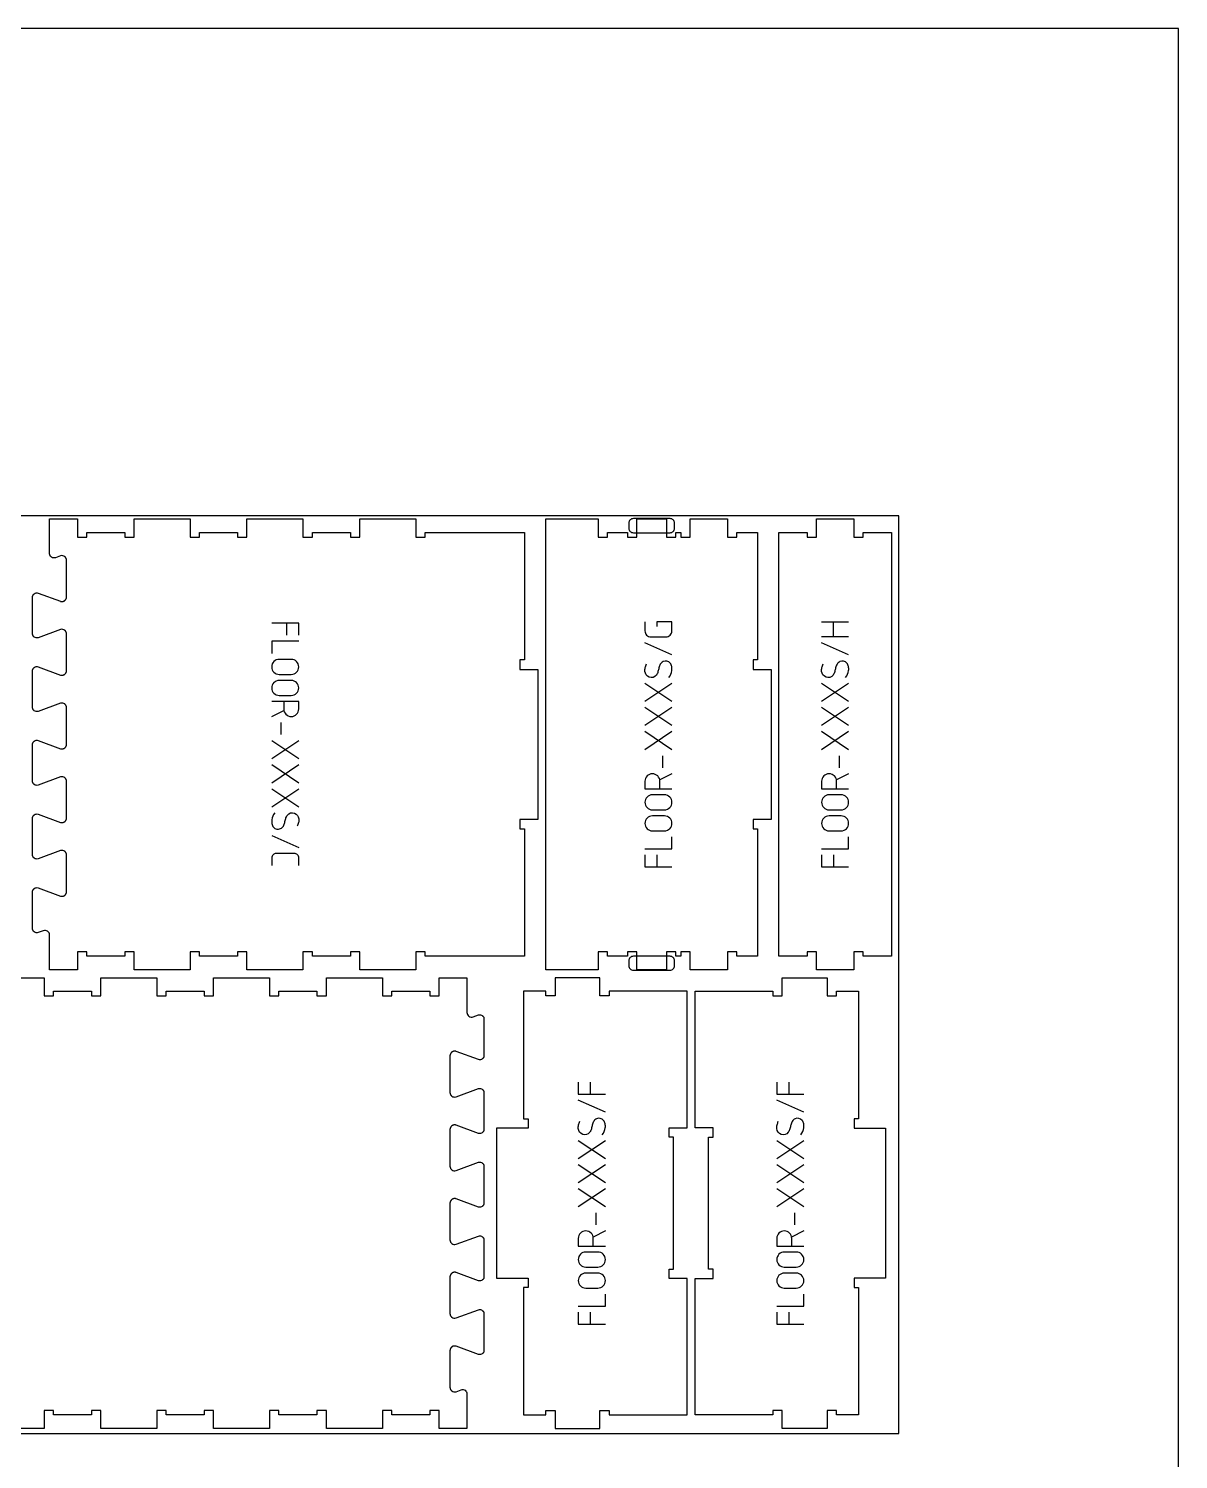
# Model space of a CAD drawing. Extents: x 0 to 12757, y 0 to 30003.
# Drawn here: x 1654 to 3183, y 11961 to 13864 of the extents above; entities that cross this region are included whole.
import ezdxf

# ---------------------------------------------------------------- set-up
doc = ezdxf.new("R2010")
doc.units = 0
for name, color, linetype in [('0_SHEET_SPRUCEPLY_2440X122', 1, 'CONTINUOUS'), ('1_ANYTOOL_1MMDEEP_LABELS_S', 2, 'CONTINUOUS'), ('4_ANYTOOL_CUTTHROUGH_OUTSI', 5, 'CONTINUOUS'), ('5_ANYTOOL_HALF_MILL_9MM_IN', 70, 'CONTINUOUS'), ('DONOTCUT', 7, 'CONTINUOUS')]:
    doc.layers.add(name, color=color, linetype=linetype)

msp = doc.modelspace()

# ---------------------------------------------------------------- linework, layer by layer
at = {"layer": '0_SHEET_SPRUCEPLY_2440X122'}
msp.add_lwpolyline([(371.7, 13215.6), (371.7, 11995.6), (2811.7, 11995.6), (2811.7, 13215.6)], close=True, dxfattribs=at)
at = {"layer": '1_ANYTOOL_1MMDEEP_LABELS_S', "color": 2}
for points in [[(2013.6, 13056.8), (2013.6, 13072.8), (1977.6, 13072.8)], [(1997.6, 13056.8), (1997.6, 13072.8)], [(2708.9, 13074.7), (2744.9, 13074.7)], [(2724.9, 13054.7), (2724.9, 13074.7)], [(2744.9, 13054.7), (2708.9, 13054.7)], [(2013.6, 13048.8), (1977.6, 13048.8), (1977.6, 13032.8)], [(2509.9, 13030.7), (2473.9, 13046.7)], [(2744.9, 13030.7), (2708.9, 13046.7)], [(2509.9, 12992.7), (2473.9, 12968.7)], [(2509.9, 12968.7), (2473.9, 12992.7)], [(2744.9, 12992.7), (2708.9, 12968.7)], [(2744.9, 12968.7), (2708.9, 12992.7)], [(1977.6, 12948.8), (1993.8, 12956.9)], [(2509.9, 12960.7), (2473.9, 12936.7)], [(2509.9, 12936.7), (2473.9, 12960.7)], [(2744.9, 12960.7), (2708.9, 12936.7)], [(2744.9, 12936.7), (2708.9, 12960.7)], [(1989.6, 12940.8), (1989.6, 12924.8)], [(2509.9, 12928.7), (2473.9, 12904.7)], [(2509.9, 12904.7), (2473.9, 12928.7)], [(2744.9, 12928.7), (2708.9, 12904.7)], [(2744.9, 12904.7), (2708.9, 12928.7)], [(1977.6, 12892.8), (2013.6, 12916.8)], [(1977.6, 12916.8), (2013.6, 12892.8)], [(1977.6, 12860.8), (2013.6, 12884.8)], [(1977.6, 12884.8), (2013.6, 12860.8)], [(2497.9, 12880.7), (2497.9, 12896.7)], [(2732.9, 12880.7), (2732.9, 12896.7)], [(2509.9, 12872.7), (2493.7, 12864.6)], [(2744.9, 12872.7), (2728.7, 12864.6)], [(1977.6, 12828.8), (2013.6, 12852.8)], [(1977.6, 12852.8), (2013.6, 12828.8)], [(1977.6, 12790.8), (2013.6, 12774.8)], [(2473.9, 12772.7), (2509.9, 12772.7), (2509.9, 12788.7)], [(2708.9, 12772.7), (2744.9, 12772.7), (2744.9, 12788.7)], [(2473.9, 12764.7), (2473.9, 12748.7), (2509.9, 12748.7)], [(2489.9, 12764.7), (2489.9, 12748.7)], [(2708.9, 12764.7), (2708.9, 12748.7), (2744.9, 12748.7)], [(2724.9, 12764.7), (2724.9, 12748.7)], [(2385.3, 12462.7), (2385.3, 12446.7), (2421.3, 12446.7)], [(2401.3, 12462.7), (2401.3, 12446.7)], [(2649.3, 12462.7), (2649.3, 12446.7), (2685.3, 12446.7)], [(2665.3, 12462.7), (2665.3, 12446.7)], [(2421.3, 12422.7), (2385.3, 12438.7)], [(2685.3, 12422.7), (2649.3, 12438.7)], [(2421.3, 12384.7), (2385.3, 12360.7)], [(2421.3, 12360.7), (2385.3, 12384.7)], [(2685.3, 12384.7), (2649.3, 12360.7)], [(2685.3, 12360.7), (2649.3, 12384.7)], [(2421.3, 12352.7), (2385.3, 12328.7)], [(2421.3, 12328.7), (2385.3, 12352.7)], [(2685.3, 12352.7), (2649.3, 12328.7)], [(2685.3, 12328.7), (2649.3, 12352.7)], [(2421.3, 12320.7), (2385.3, 12296.7)], [(2421.3, 12296.7), (2385.3, 12320.7)], [(2685.3, 12320.7), (2649.3, 12296.7)], [(2685.3, 12296.7), (2649.3, 12320.7)], [(2409.3, 12272.7), (2409.3, 12288.7)], [(2673.3, 12272.7), (2673.3, 12288.7)], [(2421.3, 12264.7), (2405.1, 12256.6)], [(2685.3, 12264.7), (2669.1, 12256.6)], [(2385.3, 12164.7), (2421.3, 12164.7), (2421.3, 12180.7)], [(2649.3, 12164.7), (2685.3, 12164.7), (2685.3, 12180.7)], [(2385.3, 12156.7), (2385.3, 12140.7), (2421.3, 12140.7)], [(2401.3, 12156.7), (2401.3, 12140.7)], [(2649.3, 12156.7), (2649.3, 12140.7), (2685.3, 12140.7)], [(2665.3, 12156.7), (2665.3, 12140.7)]]:
    msp.add_lwpolyline(points, dxfattribs=at)
for points in [[(2473.9, 13074.7), (2473.9, 13062.7, 0.414214), (2481.9, 13054.7), (2501.9, 13054.7, 0.414214), (2509.9, 13062.7), (2509.9, 13074.7), (2489.9, 13074.7), (2489.9, 13068.7)], [(2505.9, 13000.7, 0.136555), (2509.8, 13010, 0.071716), (2509.7, 13015.1, 0.133522), (2507.6, 13019.8, 0.344001), (2498.2, 13021.8, 0.153745), (2494.4, 13018.3, 0.071568), (2492.6, 13013.6, -0.00912), (2491.3, 13008.5, -0.090615), (2489.2, 13003.9, -0.340346), (2479.8, 13001.1, -0.284273), (2473.9, 13008.8, -0.092596), (2474.4, 13013.8, -0.017533), (2475.9, 13018.7)], [(2740.9, 13000.7, 0.136555), (2744.8, 13010, 0.071716), (2744.7, 13015.1, 0.133522), (2742.6, 13019.8, 0.344001), (2733.2, 13021.8, 0.153745), (2729.4, 13018.3, 0.071568), (2727.6, 13013.6, -0.00912), (2726.3, 13008.5, -0.090615), (2724.2, 13003.9, -0.340346), (2714.8, 13001.1, -0.284273), (2708.9, 13008.8, -0.092596), (2709.4, 13013.8, -0.017533), (2710.9, 13018.7)], [(1993.6, 12968.8), (1993.6, 12958.8, 1), (2013.6, 12958.8), (2013.6, 12968.8), (1977.6, 12968.8)], [(2493.9, 12852.7), (2493.9, 12862.7, 1), (2473.9, 12862.7), (2473.9, 12852.7), (2509.9, 12852.7)], [(2728.9, 12852.7), (2728.9, 12862.7, 1), (2708.9, 12862.7), (2708.9, 12852.7), (2744.9, 12852.7)], [(1981.6, 12820.8, 0.136555), (1977.7, 12811.5, 0.071716), (1977.8, 12806.4, 0.133522), (1979.9, 12801.7, 0.344001), (1989.3, 12799.7, 0.153745), (1993.1, 12803.2, 0.071568), (1994.9, 12807.9, -0.00912), (1996.2, 12813, -0.090615), (1998.4, 12817.6, -0.340346), (2007.7, 12820.4, -0.284273), (2013.6, 12812.7, -0.092596), (2013.2, 12807.7, -0.017533), (2011.6, 12802.8)], [(2013.6, 12750.8), (2013.6, 12760.8, 0.414214), (2007.6, 12766.8), (1983.6, 12766.8, 0.414214), (1977.6, 12760.8), (1977.6, 12750.8)], [(2417.3, 12392.7, 0.136555), (2421.2, 12402, 0.071716), (2421.1, 12407.1, 0.133522), (2419, 12411.8, 0.344001), (2409.6, 12413.8, 0.153745), (2405.8, 12410.3, 0.071568), (2404, 12405.6, -0.00912), (2402.7, 12400.5, -0.090615), (2400.5, 12395.9, -0.340346), (2391.2, 12393.1, -0.284273), (2385.3, 12400.8, -0.092596), (2385.8, 12405.8, -0.017533), (2387.3, 12410.7)], [(2681.3, 12392.7, 0.136555), (2685.2, 12402, 0.071716), (2685.1, 12407.1, 0.133522), (2683, 12411.8, 0.344001), (2673.6, 12413.8, 0.153745), (2669.8, 12410.3, 0.071568), (2668, 12405.6, -0.00912), (2666.7, 12400.5, -0.090615), (2664.5, 12395.9, -0.340346), (2655.2, 12393.1, -0.284273), (2649.3, 12400.8, -0.092596), (2649.8, 12405.8, -0.017533), (2651.3, 12410.7)], [(2405.3, 12244.7), (2405.3, 12254.7, 1), (2385.3, 12254.7), (2385.3, 12244.7), (2421.3, 12244.7)], [(2669.3, 12244.7), (2669.3, 12254.7, 1), (2649.3, 12254.7), (2649.3, 12244.7), (2685.3, 12244.7)]]:
    msp.add_lwpolyline(points, format="xyb", dxfattribs=at)
for points in [[(1987.6, 13024.8, 1), (1987.6, 13004.8), (2003.6, 13004.8, 1), (2003.6, 13024.8)], [(1987.6, 12996.8, 1), (1987.6, 12976.8), (2003.6, 12976.8, 1), (2003.6, 12996.8)], [(2499.9, 12824.7, 1), (2499.9, 12844.7), (2483.9, 12844.7, 1), (2483.9, 12824.7)], [(2734.9, 12824.7, 1), (2734.9, 12844.7), (2718.9, 12844.7, 1), (2718.9, 12824.7)], [(2499.9, 12796.7, 1), (2499.9, 12816.7), (2483.9, 12816.7, 1), (2483.9, 12796.7)], [(2734.9, 12796.7, 1), (2734.9, 12816.7), (2718.9, 12816.7, 1), (2718.9, 12796.7)], [(2411.3, 12216.7, 1), (2411.3, 12236.7), (2395.3, 12236.7, 1), (2395.3, 12216.7)], [(2675.3, 12216.7, 1), (2675.3, 12236.7), (2659.3, 12236.7, 1), (2659.3, 12216.7)], [(2411.3, 12188.7, 1), (2411.3, 12208.7), (2395.3, 12208.7, 1), (2395.3, 12188.7)], [(2675.3, 12188.7, 1), (2675.3, 12208.7), (2659.3, 12208.7, 1), (2659.3, 12188.7)]]:
    msp.add_lwpolyline(points, format="xyb", close=True, dxfattribs=at)
at = {"layer": '4_ANYTOOL_CUTTHROUGH_OUTSI', "color": 5}
msp.add_lwpolyline([(1682.2, 12658.1, 0.522088), (1673.8, 12664), (1667, 12661.5, -0.236725), (1661.9, 12662.4), (1661.8, 12662.5), (1661.6, 12662.6), (1661.5, 12662.7), (1661.4, 12662.8), (1661.3, 12662.9), (1661.1, 12663), (1661, 12663.1), (1660.9, 12663.3), (1660.8, 12663.4), (1660.7, 12663.5), (1660.6, 12663.7), (1660.5, 12663.8), (1660.4, 12664), (1660.3, 12664.1), (1660.3, 12664.2), (1660.2, 12664.4), (1660.1, 12664.6), (1660, 12664.7), (1660, 12664.9), (1659.9, 12665), (1659.9, 12665.2), (1659.8, 12665.3), (1659.8, 12665.5), (1659.7, 12665.7), (1659.7, 12665.8), (1659.6, 12666), (1659.6, 12666.2), (1659.6, 12666.3), (1659.6, 12666.5), (1659.6, 12666.7), (1659.6, 12666.8), (1659.6, 12667), (1659.6, 12715.5), (1659.6, 12715.6), (1659.6, 12715.8), (1659.6, 12716), (1659.6, 12716.1), (1659.6, 12716.3), (1659.6, 12716.5), (1659.7, 12716.6), (1659.7, 12716.8), (1659.8, 12717), (1659.8, 12717.1), (1659.9, 12717.3), (1659.9, 12717.4), (1660, 12717.6), (1660, 12717.8), (1660.1, 12717.9), (1660.2, 12718.1), (1660.3, 12718.2), (1660.3, 12718.4), (1660.4, 12718.5), (1660.5, 12718.7), (1660.6, 12718.8), (1660.7, 12718.9), (1660.8, 12719.1), (1660.9, 12719.2), (1661, 12719.3), (1661.1, 12719.4), (1661.3, 12719.6), (1661.4, 12719.7), (1661.5, 12719.8), (1661.6, 12719.9), (1661.8, 12720), (1661.9, 12720.1, -0.236725), (1667, 12721), (1696.7, 12710), (1696.7, 12710), (1696.7, 12710), (1696.9, 12709.9), (1697.1, 12709.9), (1697.3, 12709.9), (1697.4, 12709.8), (1697.6, 12709.8), (1697.8, 12709.8), (1698, 12709.8), (1698.2, 12709.7), (1698.3, 12709.7), (1698.5, 12709.7), (1698.7, 12709.7), (1698.9, 12709.7), (1699.1, 12709.8), (1699.3, 12709.8), (1699.4, 12709.8), (1699.6, 12709.8), (1699.8, 12709.9), (1700, 12709.9), (1700.2, 12709.9), (1700.3, 12710), (1700.5, 12710.1), (1700.7, 12710.1), (1700.9, 12710.2), (1701, 12710.2), (1701.2, 12710.3), (1701.4, 12710.4), (1701.5, 12710.5), (1701.7, 12710.6), (1701.8, 12710.7), (1702, 12710.8), (1702.1, 12710.9), (1702.3, 12711), (1702.4, 12711.1), (1702.5, 12711.2), (1702.7, 12711.3), (1702.8, 12711.4), (1702.9, 12711.5), (1703.1, 12711.7), (1703.2, 12711.8), (1703.3, 12711.9), (1703.4, 12712.1), (1703.5, 12712.2), (1703.6, 12712.4), (1703.8, 12712.5), (1703.9, 12712.7), (1703.9, 12712.8), (1704, 12713), (1704.1, 12713.2), (1704.2, 12713.3), (1704.3, 12713.5), (1704.3, 12713.7), (1704.4, 12713.9), (1704.5, 12714), (1704.5, 12714.2), (1704.6, 12714.4), (1704.6, 12714.6), (1704.7, 12714.7), (1704.7, 12714.9), (1704.7, 12715.1), (1704.7, 12715.3), (1704.8, 12715.4), (1704.8, 12715.6), (1704.8, 12715.8), (1704.8, 12716), (1704.8, 12764.5), (1704.8, 12764.7), (1704.8, 12764.8), (1704.8, 12765), (1704.7, 12765.2), (1704.7, 12765.4), (1704.7, 12765.6), (1704.7, 12765.7), (1704.6, 12765.9), (1704.6, 12766.1), (1704.5, 12766.3), (1704.5, 12766.4), (1704.4, 12766.6), (1704.3, 12766.8), (1704.3, 12767), (1704.2, 12767.1), (1704.1, 12767.3), (1704, 12767.5), (1703.9, 12767.6), (1703.9, 12767.8), (1703.8, 12767.9), (1703.6, 12768.1), (1703.5, 12768.2), (1703.4, 12768.4), (1703.3, 12768.5), (1703.2, 12768.7), (1703.1, 12768.8), (1702.9, 12768.9), (1702.8, 12769), (1702.7, 12769.2), (1702.5, 12769.3), (1702.4, 12769.4), (1702.3, 12769.5, 0.237079), (1696.7, 12770.5), (1696.7, 12770.5), (1667, 12759.5), (1667, 12759.5, -0.236725), (1661.9, 12760.4), (1661.8, 12760.5), (1661.6, 12760.6), (1661.5, 12760.7), (1661.4, 12760.8), (1661.3, 12760.9), (1661.1, 12761), (1661, 12761.1), (1660.9, 12761.3), (1660.8, 12761.4), (1660.7, 12761.5), (1660.6, 12761.7), (1660.5, 12761.8), (1660.4, 12762), (1660.3, 12762.1), (1660.3, 12762.2), (1660.2, 12762.4), (1660.1, 12762.6), (1660, 12762.7), (1660, 12762.9), (1659.9, 12763), (1659.9, 12763.2), (1659.8, 12763.3), (1659.8, 12763.5), (1659.7, 12763.7), (1659.7, 12763.8), (1659.6, 12764), (1659.6, 12764.2), (1659.6, 12764.3), (1659.6, 12764.5), (1659.6, 12764.7), (1659.6, 12764.8), (1659.6, 12765), (1659.6, 12813.5), (1659.6, 12813.6), (1659.6, 12813.8), (1659.6, 12814), (1659.6, 12814.1), (1659.6, 12814.3), (1659.6, 12814.5), (1659.7, 12814.6), (1659.7, 12814.8), (1659.8, 12815), (1659.8, 12815.1), (1659.9, 12815.3), (1659.9, 12815.4), (1660, 12815.6), (1660, 12815.8), (1660.1, 12815.9), (1660.2, 12816.1), (1660.3, 12816.2), (1660.3, 12816.4), (1660.4, 12816.5), (1660.5, 12816.7), (1660.6, 12816.8), (1660.7, 12816.9), (1660.8, 12817.1), (1660.9, 12817.2), (1661, 12817.3), (1661.1, 12817.4), (1661.3, 12817.6), (1661.4, 12817.7), (1661.5, 12817.8), (1661.6, 12817.9), (1661.8, 12818), (1661.9, 12818.1, -0.236725), (1667, 12819), (1696.7, 12808), (1696.7, 12808), (1696.7, 12808), (1696.9, 12807.9), (1697.1, 12807.9), (1697.3, 12807.9), (1697.4, 12807.8), (1697.6, 12807.8), (1697.8, 12807.8), (1698, 12807.8), (1698.2, 12807.7), (1698.3, 12807.7), (1698.5, 12807.7), (1698.7, 12807.7), (1698.9, 12807.7), (1699.1, 12807.8), (1699.3, 12807.8), (1699.4, 12807.8), (1699.6, 12807.8), (1699.8, 12807.9), (1700, 12807.9), (1700.2, 12807.9), (1700.3, 12808), (1700.5, 12808.1), (1700.7, 12808.1), (1700.9, 12808.2), (1701, 12808.2), (1701.2, 12808.3), (1701.4, 12808.4), (1701.5, 12808.5), (1701.7, 12808.6), (1701.8, 12808.7), (1702, 12808.8), (1702.1, 12808.9), (1702.3, 12809), (1702.4, 12809.1), (1702.5, 12809.2), (1702.7, 12809.3), (1702.8, 12809.4), (1702.9, 12809.5), (1703.1, 12809.7), (1703.2, 12809.8), (1703.3, 12809.9), (1703.4, 12810.1), (1703.5, 12810.2), (1703.6, 12810.4), (1703.8, 12810.5), (1703.9, 12810.7), (1703.9, 12810.8), (1704, 12811), (1704.1, 12811.2), (1704.2, 12811.3), (1704.3, 12811.5), (1704.3, 12811.7), (1704.4, 12811.9), (1704.5, 12812), (1704.5, 12812.2), (1704.6, 12812.4), (1704.6, 12812.6), (1704.7, 12812.7), (1704.7, 12812.9), (1704.7, 12813.1), (1704.7, 12813.3), (1704.8, 12813.4), (1704.8, 12813.6), (1704.8, 12813.8), (1704.8, 12814), (1704.8, 12862.5), (1704.8, 12862.7), (1704.8, 12862.8), (1704.8, 12863), (1704.7, 12863.2), (1704.7, 12863.4), (1704.7, 12863.6), (1704.7, 12863.7), (1704.6, 12863.9), (1704.6, 12864.1), (1704.5, 12864.3), (1704.5, 12864.4), (1704.4, 12864.6), (1704.3, 12864.8), (1704.3, 12865), (1704.2, 12865.1), (1704.1, 12865.3), (1704, 12865.5), (1703.9, 12865.6), (1703.9, 12865.8), (1703.8, 12865.9), (1703.6, 12866.1), (1703.5, 12866.2), (1703.4, 12866.4), (1703.3, 12866.5), (1703.2, 12866.7), (1703.1, 12866.8), (1702.9, 12866.9), (1702.8, 12867), (1702.7, 12867.2), (1702.5, 12867.3), (1702.4, 12867.4), (1702.3, 12867.5, 0.237079), (1696.7, 12868.5), (1696.7, 12868.5), (1667, 12857.5), (1667, 12857.5, -0.236725), (1661.9, 12858.4), (1661.8, 12858.5), (1661.6, 12858.6), (1661.5, 12858.7), (1661.4, 12858.8), (1661.3, 12858.9), (1661.1, 12859), (1661, 12859.1), (1660.9, 12859.3), (1660.8, 12859.4), (1660.7, 12859.5), (1660.6, 12859.7), (1660.5, 12859.8), (1660.4, 12860), (1660.3, 12860.1), (1660.3, 12860.2), (1660.2, 12860.4), (1660.1, 12860.6), (1660, 12860.7), (1660, 12860.9), (1659.9, 12861), (1659.9, 12861.2), (1659.8, 12861.3), (1659.8, 12861.5), (1659.7, 12861.7), (1659.7, 12861.8), (1659.6, 12862), (1659.6, 12862.2), (1659.6, 12862.3), (1659.6, 12862.5), (1659.6, 12862.7), (1659.6, 12862.8), (1659.6, 12863), (1659.6, 12911.5), (1659.6, 12911.6), (1659.6, 12911.8), (1659.6, 12912), (1659.6, 12912.1), (1659.6, 12912.3), (1659.6, 12912.5), (1659.7, 12912.6), (1659.7, 12912.8), (1659.8, 12913), (1659.8, 12913.1), (1659.9, 12913.3), (1659.9, 12913.4), (1660, 12913.6), (1660, 12913.8), (1660.1, 12913.9), (1660.2, 12914.1), (1660.3, 12914.2), (1660.3, 12914.4), (1660.4, 12914.5), (1660.5, 12914.7), (1660.6, 12914.8), (1660.7, 12914.9), (1660.8, 12915.1), (1660.9, 12915.2), (1661, 12915.3), (1661.1, 12915.4), (1661.3, 12915.6), (1661.4, 12915.7), (1661.5, 12915.8), (1661.6, 12915.9), (1661.8, 12916), (1661.9, 12916.1, -0.236725), (1667, 12917), (1696.7, 12906), (1696.7, 12906), (1696.7, 12906), (1696.9, 12905.9), (1697.1, 12905.9), (1697.3, 12905.9), (1697.4, 12905.8), (1697.6, 12905.8), (1697.8, 12905.8), (1698, 12905.8), (1698.2, 12905.7), (1698.3, 12905.7), (1698.5, 12905.7), (1698.7, 12905.7), (1698.9, 12905.7), (1699.1, 12905.8), (1699.3, 12905.8), (1699.4, 12905.8), (1699.6, 12905.8), (1699.8, 12905.9), (1700, 12905.9), (1700.2, 12905.9), (1700.3, 12906), (1700.5, 12906.1), (1700.7, 12906.1), (1700.9, 12906.2), (1701, 12906.2), (1701.2, 12906.3), (1701.4, 12906.4), (1701.5, 12906.5), (1701.7, 12906.6), (1701.8, 12906.7), (1702, 12906.8), (1702.1, 12906.9), (1702.3, 12907), (1702.4, 12907.1), (1702.5, 12907.2), (1702.7, 12907.3), (1702.8, 12907.4), (1702.9, 12907.5), (1703.1, 12907.7), (1703.2, 12907.8), (1703.3, 12907.9), (1703.4, 12908.1), (1703.5, 12908.2), (1703.6, 12908.4), (1703.8, 12908.5), (1703.9, 12908.7), (1703.9, 12908.8), (1704, 12909), (1704.1, 12909.2), (1704.2, 12909.3), (1704.3, 12909.5), (1704.3, 12909.7), (1704.4, 12909.9), (1704.5, 12910), (1704.5, 12910.2), (1704.6, 12910.4), (1704.6, 12910.6), (1704.7, 12910.7), (1704.7, 12910.9), (1704.7, 12911.1), (1704.7, 12911.3), (1704.8, 12911.4), (1704.8, 12911.6), (1704.8, 12911.8), (1704.8, 12912), (1704.8, 12960.5), (1704.8, 12960.7), (1704.8, 12960.8), (1704.8, 12961), (1704.7, 12961.2), (1704.7, 12961.4), (1704.7, 12961.6), (1704.7, 12961.7), (1704.6, 12961.9), (1704.6, 12962.1), (1704.5, 12962.3), (1704.5, 12962.4), (1704.4, 12962.6), (1704.3, 12962.8), (1704.3, 12963), (1704.2, 12963.1), (1704.1, 12963.3), (1704, 12963.5), (1703.9, 12963.6), (1703.9, 12963.8), (1703.8, 12963.9), (1703.6, 12964.1), (1703.5, 12964.2), (1703.4, 12964.4), (1703.3, 12964.5), (1703.2, 12964.7), (1703.1, 12964.8), (1702.9, 12964.9), (1702.8, 12965), (1702.7, 12965.2), (1702.5, 12965.3), (1702.4, 12965.4), (1702.3, 12965.5, 0.237079), (1696.7, 12966.5), (1696.7, 12966.5), (1667, 12955.5), (1667, 12955.5, -0.236725), (1661.9, 12956.4), (1661.8, 12956.5), (1661.6, 12956.6), (1661.5, 12956.7), (1661.4, 12956.8), (1661.3, 12956.9), (1661.1, 12957), (1661, 12957.1), (1660.9, 12957.3), (1660.8, 12957.4), (1660.7, 12957.5), (1660.6, 12957.7), (1660.5, 12957.8), (1660.4, 12958), (1660.3, 12958.1), (1660.3, 12958.2), (1660.2, 12958.4), (1660.1, 12958.6), (1660, 12958.7), (1660, 12958.9), (1659.9, 12959), (1659.9, 12959.2), (1659.8, 12959.3), (1659.8, 12959.5), (1659.7, 12959.7), (1659.7, 12959.8), (1659.6, 12960), (1659.6, 12960.2), (1659.6, 12960.3), (1659.6, 12960.5), (1659.6, 12960.7), (1659.6, 12960.8), (1659.6, 12961), (1659.6, 13009.5), (1659.6, 13009.6), (1659.6, 13009.8), (1659.6, 13010), (1659.6, 13010.1), (1659.6, 13010.3), (1659.6, 13010.5), (1659.7, 13010.6), (1659.7, 13010.8), (1659.8, 13011), (1659.8, 13011.1), (1659.9, 13011.3), (1659.9, 13011.4), (1660, 13011.6), (1660, 13011.8), (1660.1, 13011.9), (1660.2, 13012.1), (1660.3, 13012.2), (1660.3, 13012.4), (1660.4, 13012.5), (1660.5, 13012.7), (1660.6, 13012.8), (1660.7, 13012.9), (1660.8, 13013.1), (1660.9, 13013.2), (1661, 13013.3), (1661.1, 13013.4), (1661.3, 13013.6), (1661.4, 13013.7), (1661.5, 13013.8), (1661.6, 13013.9), (1661.8, 13014), (1661.9, 13014.1, -0.236725), (1667, 13015), (1696.7, 13004), (1696.7, 13004), (1696.7, 13004), (1696.9, 13003.9), (1697.1, 13003.9), (1697.3, 13003.9), (1697.4, 13003.8), (1697.6, 13003.8), (1697.8, 13003.8), (1698, 13003.8), (1698.2, 13003.7), (1698.3, 13003.7), (1698.5, 13003.7), (1698.7, 13003.7), (1698.9, 13003.7), (1699.1, 13003.8), (1699.3, 13003.8), (1699.4, 13003.8), (1699.6, 13003.8), (1699.8, 13003.9), (1700, 13003.9), (1700.2, 13003.9), (1700.3, 13004), (1700.5, 13004.1), (1700.7, 13004.1), (1700.9, 13004.2), (1701, 13004.2), (1701.2, 13004.3), (1701.4, 13004.4), (1701.5, 13004.5), (1701.7, 13004.6), (1701.8, 13004.7), (1702, 13004.8), (1702.1, 13004.9), (1702.3, 13005), (1702.4, 13005.1), (1702.5, 13005.2), (1702.7, 13005.3), (1702.8, 13005.4), (1702.9, 13005.5), (1703.1, 13005.7), (1703.2, 13005.8), (1703.3, 13005.9), (1703.4, 13006.1), (1703.5, 13006.2), (1703.6, 13006.4), (1703.8, 13006.5), (1703.9, 13006.7), (1703.9, 13006.8), (1704, 13007), (1704.1, 13007.2), (1704.2, 13007.3), (1704.3, 13007.5), (1704.3, 13007.7), (1704.4, 13007.9), (1704.5, 13008), (1704.5, 13008.2), (1704.6, 13008.4), (1704.6, 13008.6), (1704.7, 13008.7), (1704.7, 13008.9), (1704.7, 13009.1), (1704.7, 13009.3), (1704.8, 13009.4), (1704.8, 13009.6), (1704.8, 13009.8), (1704.8, 13010), (1704.8, 13058.5), (1704.8, 13058.7), (1704.8, 13058.8), (1704.8, 13059), (1704.7, 13059.2), (1704.7, 13059.4), (1704.7, 13059.6), (1704.7, 13059.7), (1704.6, 13059.9), (1704.6, 13060.1), (1704.5, 13060.3), (1704.5, 13060.4), (1704.4, 13060.6), (1704.3, 13060.8), (1704.3, 13061), (1704.2, 13061.1), (1704.1, 13061.3), (1704, 13061.5), (1703.9, 13061.6), (1703.9, 13061.8), (1703.8, 13061.9), (1703.6, 13062.1), (1703.5, 13062.2), (1703.4, 13062.4), (1703.3, 13062.5), (1703.2, 13062.7), (1703.1, 13062.8), (1702.9, 13062.9), (1702.8, 13063), (1702.7, 13063.2), (1702.5, 13063.3), (1702.4, 13063.4), (1702.3, 13063.5, 0.237079), (1696.7, 13064.5), (1696.7, 13064.5), (1667, 13053.5), (1667, 13053.5, -0.236725), (1661.9, 13054.4), (1661.8, 13054.5), (1661.6, 13054.6), (1661.5, 13054.7), (1661.4, 13054.8), (1661.3, 13054.9), (1661.1, 13055), (1661, 13055.1), (1660.9, 13055.3), (1660.8, 13055.4), (1660.7, 13055.5), (1660.6, 13055.7), (1660.5, 13055.8), (1660.4, 13056), (1660.3, 13056.1), (1660.3, 13056.2), (1660.2, 13056.4), (1660.1, 13056.6), (1660, 13056.7), (1660, 13056.9), (1659.9, 13057), (1659.9, 13057.2), (1659.8, 13057.3), (1659.8, 13057.5), (1659.7, 13057.7), (1659.7, 13057.8), (1659.6, 13058), (1659.6, 13058.2), (1659.6, 13058.3), (1659.6, 13058.5), (1659.6, 13058.7), (1659.6, 13058.8), (1659.6, 13059), (1659.6, 13107.5), (1659.6, 13107.6), (1659.6, 13107.8), (1659.6, 13108), (1659.6, 13108.1), (1659.6, 13108.3), (1659.6, 13108.5), (1659.7, 13108.6), (1659.7, 13108.8), (1659.8, 13109), (1659.8, 13109.1), (1659.9, 13109.3), (1659.9, 13109.4), (1660, 13109.6), (1660, 13109.8), (1660.1, 13109.9), (1660.2, 13110.1), (1660.3, 13110.2), (1660.3, 13110.4), (1660.4, 13110.5), (1660.5, 13110.7), (1660.6, 13110.8), (1660.7, 13110.9), (1660.8, 13111.1), (1660.9, 13111.2), (1661, 13111.3), (1661.1, 13111.4), (1661.3, 13111.6), (1661.4, 13111.7), (1661.5, 13111.8), (1661.6, 13111.9), (1661.8, 13112), (1661.9, 13112.1, -0.236725), (1667, 13113), (1696.7, 13102), (1696.7, 13102), (1696.7, 13102), (1696.9, 13101.9), (1697.1, 13101.9), (1697.3, 13101.9), (1697.4, 13101.8), (1697.6, 13101.8), (1697.8, 13101.8), (1698, 13101.8), (1698.2, 13101.7), (1698.3, 13101.7), (1698.5, 13101.7), (1698.7, 13101.7), (1698.9, 13101.7), (1699.1, 13101.8), (1699.3, 13101.8), (1699.4, 13101.8), (1699.6, 13101.8), (1699.8, 13101.9), (1700, 13101.9), (1700.2, 13101.9), (1700.3, 13102), (1700.5, 13102.1), (1700.7, 13102.1), (1700.9, 13102.2), (1701, 13102.2), (1701.2, 13102.3), (1701.4, 13102.4), (1701.5, 13102.5), (1701.7, 13102.6), (1701.8, 13102.7), (1702, 13102.8), (1702.1, 13102.9), (1702.3, 13103), (1702.4, 13103.1), (1702.5, 13103.2), (1702.7, 13103.3), (1702.8, 13103.4), (1702.9, 13103.5), (1703.1, 13103.7), (1703.2, 13103.8), (1703.3, 13103.9), (1703.4, 13104.1), (1703.5, 13104.2), (1703.6, 13104.4), (1703.8, 13104.5), (1703.9, 13104.7), (1703.9, 13104.8), (1704, 13105), (1704.1, 13105.2), (1704.2, 13105.3), (1704.3, 13105.5), (1704.3, 13105.7), (1704.4, 13105.9), (1704.5, 13106), (1704.5, 13106.2), (1704.6, 13106.4), (1704.6, 13106.6), (1704.7, 13106.7), (1704.7, 13106.9), (1704.7, 13107.1), (1704.7, 13107.3), (1704.8, 13107.4), (1704.8, 13107.6), (1704.8, 13107.8), (1704.8, 13108), (1704.8, 13156.5), (1704.8, 13156.7), (1704.8, 13156.8), (1704.8, 13157), (1704.7, 13157.2), (1704.7, 13157.4), (1704.7, 13157.6), (1704.7, 13157.7), (1704.6, 13157.9), (1704.6, 13158.1), (1704.5, 13158.3), (1704.5, 13158.4), (1704.4, 13158.6), (1704.3, 13158.8), (1704.3, 13159), (1704.2, 13159.1), (1704.1, 13159.3), (1704, 13159.5), (1703.9, 13159.6), (1703.9, 13159.8), (1703.8, 13159.9), (1703.6, 13160.1), (1703.5, 13160.2), (1703.4, 13160.4), (1703.3, 13160.5), (1703.2, 13160.7), (1703.1, 13160.8), (1702.9, 13160.9), (1702.8, 13161), (1702.7, 13161.2), (1702.5, 13161.3), (1702.4, 13161.4), (1702.3, 13161.5, 0.237079), (1696.7, 13162.5), (1696.7, 13162.5), (1696.7, 13162.5), (1689.9, 13160), (1689.9, 13160, -0.522087), (1682.2, 13165.3), (1682.2, 13211.5), (1719.2, 13211.5), (1719.2, 13187.5), (1731.7, 13187.5), (1731.7, 13193.5), (1782.2, 13193.5), (1782.2, 13187.5), (1794.7, 13187.5), (1794.7, 13211.5), (1869.2, 13211.5), (1869.2, 13187.5), (1881.7, 13187.5), (1881.7, 13193.5), (1932.2, 13193.5), (1932.2, 13187.5), (1944.7, 13187.5), (1944.7, 13211.5), (2019.2, 13211.5), (2019.2, 13187.5), (2031.7, 13187.5), (2031.7, 13193.5), (2082.2, 13193.5), (2082.2, 13187.5), (2094.7, 13187.5), (2094.7, 13211.5), (2169.2, 13211.5), (2169.2, 13187.5), (2181.7, 13187.5), (2181.7, 13193.5), (2313.7, 13193.5), (2313.7, 13024), (2307.7, 13024), (2307.7, 13011.5), (2331.7, 13011.5), (2331.7, 12812), (2307.7, 12812), (2307.7, 12799.5), (2313.7, 12799.5), (2313.7, 12630), (2181.7, 12630), (2181.7, 12636), (2169.2, 12636), (2169.2, 12612), (2094.7, 12612), (2094.7, 12636), (2082.2, 12636), (2082.2, 12630), (2031.7, 12630), (2031.7, 12636), (2019.2, 12636), (2019.2, 12612), (1944.7, 12612), (1944.7, 12636), (1932.2, 12636), (1932.2, 12630), (1881.7, 12630), (1881.7, 12636), (1869.2, 12636), (1869.2, 12612), (1794.7, 12612), (1794.7, 12636), (1782.2, 12636), (1782.2, 12630), (1731.7, 12630), (1731.7, 12636), (1719.2, 12636), (1719.2, 12612), (1682.2, 12612), (1682.2, 12658.1)], format="xyb", close=True, dxfattribs=at)
for points in [[(2342.2, 13211.5), (2411.7, 13211.5), (2411.7, 13187.5), (2424.2, 13187.5), (2424.2, 13193.5), (2450.7, 13193.5), (2450.7, 13187.5), (2463.2, 13187.5), (2463.2, 13211.5), (2502.7, 13211.5), (2502.7, 13187.5), (2515.2, 13187.5), (2515.2, 13193.5), (2521.7, 13193.5), (2521.7, 13187.5), (2534.2, 13187.5), (2534.2, 13211.5), (2583.7, 13211.5), (2583.7, 13187.5), (2596.2, 13187.5), (2596.2, 13193.5), (2623.7, 13193.5), (2623.7, 13024), (2617.7, 13024), (2617.7, 13011.5), (2641.7, 13011.5), (2641.7, 12812), (2617.7, 12812), (2617.7, 12799.5), (2623.7, 12799.5), (2623.7, 12630), (2596.2, 12630), (2596.2, 12636), (2583.7, 12636), (2583.7, 12612), (2534.2, 12612), (2534.2, 12636), (2521.7, 12636), (2521.7, 12630), (2515.2, 12630), (2515.2, 12636), (2502.7, 12636), (2502.7, 12612), (2463.2, 12612), (2463.2, 12636), (2450.7, 12636), (2450.7, 12630), (2424.2, 12630), (2424.2, 12636), (2411.7, 12636), (2411.7, 12612), (2342.2, 12612)], [(2689.7, 12630), (2652.2, 12630), (2652.2, 13193.5), (2689.7, 13193.5), (2689.7, 13187.5), (2702.2, 13187.5), (2702.2, 13211.5), (2751.7, 13211.5), (2751.7, 13187.5), (2764.2, 13187.5), (2764.2, 13193.5), (2801.7, 13193.5), (2801.7, 12630), (2764.2, 12630), (2764.2, 12636), (2751.7, 12636), (2751.7, 12612), (2702.2, 12612), (2702.2, 12636), (2689.7, 12636)], [(2530.1, 12402), (2530.1, 12583.5), (2426.6, 12583.5), (2426.6, 12577.5), (2414.1, 12577.5), (2414.1, 12601.5), (2354.6, 12601.5), (2354.6, 12577.5), (2342.1, 12577.5), (2342.1, 12583.5), (2312.6, 12583.5), (2312.6, 12414), (2318.6, 12414), (2318.6, 12401.5), (2276.6, 12401.5), (2276.6, 12202), (2318.6, 12202), (2318.6, 12189.5), (2312.6, 12189.5), (2312.6, 12020), (2342.1, 12020), (2342.1, 12026), (2354.6, 12026), (2354.6, 12002), (2414.1, 12002), (2414.1, 12026), (2426.6, 12026), (2426.6, 12020), (2530.1, 12020), (2530.1, 12201.5), (2506.1, 12201.5), (2506.1, 12214), (2512.1, 12214), (2512.1, 12389.5), (2506.1, 12389.5), (2506.1, 12402)], [(2540.6, 12402), (2540.6, 12583.5), (2644.1, 12583.5), (2644.1, 12577.5), (2656.6, 12577.5), (2656.6, 12601.5), (2716.1, 12601.5), (2716.1, 12577.5), (2728.6, 12577.5), (2728.6, 12583.5), (2758.1, 12583.5), (2758.1, 12414), (2752.1, 12414), (2752.1, 12401.5), (2794.1, 12401.5), (2794.1, 12202), (2752.1, 12202), (2752.1, 12189.5), (2758.1, 12189.5), (2758.1, 12020), (2728.6, 12020), (2728.6, 12026), (2716.1, 12026), (2716.1, 12002), (2656.6, 12002), (2656.6, 12026), (2644.1, 12026), (2644.1, 12020), (2540.6, 12020), (2540.6, 12201.5), (2564.6, 12201.5), (2564.6, 12214), (2558.6, 12214), (2558.6, 12389.5), (2564.6, 12389.5), (2564.6, 12402)]]:
    msp.add_lwpolyline(points, close=True, dxfattribs=at)
msp.add_lwpolyline([(1600.3, 12601.5), (1674.8, 12601.5), (1674.8, 12577.5), (1687.3, 12577.5), (1687.3, 12583.5), (1737.8, 12583.5), (1737.8, 12577.5), (1750.3, 12577.5), (1750.3, 12601.5), (1824.8, 12601.5), (1824.8, 12577.5), (1837.3, 12577.5), (1837.3, 12583.5), (1887.8, 12583.5), (1887.8, 12577.5), (1900.3, 12577.5), (1900.3, 12601.5), (1974.8, 12601.5), (1974.8, 12577.5), (1987.3, 12577.5), (1987.3, 12583.5), (2037.8, 12583.5), (2037.8, 12577.5), (2050.3, 12577.5), (2050.3, 12601.5), (2124.8, 12601.5), (2124.8, 12577.5), (2137.3, 12577.5), (2137.3, 12583.5), (2187.8, 12583.5), (2187.8, 12577.5), (2200.3, 12577.5), (2200.3, 12601.5), (2237.3, 12601.5), (2237.3, 12555.3), (2237.3, 12555.3, 0.522088), (2245.7, 12549.5), (2252.5, 12552, -0.236725), (2257.6, 12551.1), (2257.7, 12551), (2257.9, 12550.9), (2258, 12550.8), (2258.1, 12550.7), (2258.2, 12550.6), (2258.3, 12550.4), (2258.5, 12550.3), (2258.6, 12550.2), (2258.7, 12550.1), (2258.8, 12549.9), (2258.9, 12549.8), (2259, 12549.7), (2259.1, 12549.5), (2259.1, 12549.4), (2259.2, 12549.2), (2259.3, 12549.1), (2259.4, 12548.9), (2259.5, 12548.8), (2259.5, 12548.6), (2259.6, 12548.4), (2259.6, 12548.3), (2259.7, 12548.1), (2259.7, 12548), (2259.8, 12547.8), (2259.8, 12547.6), (2259.8, 12547.5), (2259.9, 12547.3), (2259.9, 12547.1), (2259.9, 12547), (2259.9, 12546.8), (2259.9, 12546.6), (2259.9, 12546.5), (2259.9, 12498), (2259.9, 12497.8), (2259.9, 12497.7), (2259.9, 12497.5), (2259.9, 12497.3), (2259.9, 12497.2), (2259.8, 12497), (2259.8, 12496.8), (2259.8, 12496.7), (2259.7, 12496.5), (2259.7, 12496.3), (2259.6, 12496.2), (2259.6, 12496), (2259.5, 12495.9), (2259.5, 12495.7), (2259.4, 12495.6), (2259.3, 12495.4), (2259.2, 12495.2), (2259.1, 12495.1), (2259.1, 12495), (2259, 12494.8), (2258.9, 12494.7), (2258.8, 12494.5), (2258.7, 12494.4), (2258.6, 12494.3), (2258.5, 12494.1), (2258.3, 12494), (2258.2, 12493.9), (2258.1, 12493.8), (2258, 12493.7), (2257.9, 12493.6), (2257.7, 12493.5), (2257.6, 12493.4, -0.236725), (2252.5, 12492.5), (2222.7, 12503.5), (2222.7, 12503.5), (2222.7, 12503.5), (2222.6, 12503.5), (2222.4, 12503.6), (2222.2, 12503.6), (2222.1, 12503.6), (2221.9, 12503.7), (2221.7, 12503.7), (2221.5, 12503.7), (2221.3, 12503.7), (2221.1, 12503.7), (2221, 12503.7), (2220.8, 12503.7), (2220.6, 12503.7), (2220.4, 12503.7), (2220.2, 12503.7), (2220, 12503.7), (2219.9, 12503.6), (2219.7, 12503.6), (2219.5, 12503.6), (2219.3, 12503.5), (2219.1, 12503.5), (2219, 12503.4), (2218.8, 12503.4), (2218.6, 12503.3), (2218.5, 12503.2), (2218.3, 12503.1), (2218.1, 12503.1), (2218, 12503), (2217.8, 12502.9), (2217.7, 12502.8), (2217.5, 12502.7), (2217.4, 12502.6), (2217.2, 12502.5), (2217.1, 12502.4), (2216.9, 12502.3), (2216.8, 12502.2), (2216.7, 12502), (2216.5, 12501.9), (2216.4, 12501.8), (2216.3, 12501.7), (2216.2, 12501.5), (2216.1, 12501.4), (2215.9, 12501.2), (2215.8, 12501.1), (2215.7, 12500.9), (2215.6, 12500.8), (2215.5, 12500.6), (2215.4, 12500.5), (2215.4, 12500.3), (2215.3, 12500.1), (2215.2, 12500), (2215.1, 12499.8), (2215.1, 12499.6), (2215, 12499.4), (2215, 12499.3), (2214.9, 12499.1), (2214.9, 12498.9), (2214.8, 12498.7), (2214.8, 12498.6), (2214.8, 12498.4), (2214.7, 12498.2), (2214.7, 12498), (2214.7, 12497.8), (2214.7, 12497.7), (2214.7, 12497.5), (2214.7, 12449), (2214.7, 12448.8), (2214.7, 12448.6), (2214.7, 12448.4), (2214.7, 12448.3), (2214.8, 12448.1), (2214.8, 12447.9), (2214.8, 12447.7), (2214.9, 12447.6), (2214.9, 12447.4), (2215, 12447.2), (2215, 12447), (2215.1, 12446.9), (2215.1, 12446.7), (2215.2, 12446.5), (2215.3, 12446.3), (2215.4, 12446.2), (2215.4, 12446), (2215.5, 12445.8), (2215.6, 12445.7), (2215.7, 12445.5), (2215.8, 12445.4), (2215.9, 12445.2), (2216.1, 12445.1), (2216.2, 12444.9), (2216.3, 12444.8), (2216.4, 12444.7), (2216.5, 12444.5), (2216.7, 12444.4), (2216.8, 12444.3), (2216.9, 12444.2), (2217.1, 12444.1), (2217.2, 12444, 0.237079), (2222.7, 12443), (2222.7, 12443), (2222.8, 12443), (2252.5, 12454), (2252.5, 12454, -0.236725), (2257.6, 12453.1), (2257.7, 12453), (2257.9, 12452.9), (2258, 12452.8), (2258.1, 12452.7), (2258.2, 12452.6), (2258.3, 12452.4), (2258.5, 12452.3), (2258.6, 12452.2), (2258.7, 12452.1), (2258.8, 12451.9), (2258.9, 12451.8), (2259, 12451.7), (2259.1, 12451.5), (2259.1, 12451.4), (2259.2, 12451.2), (2259.3, 12451.1), (2259.4, 12450.9), (2259.5, 12450.8), (2259.5, 12450.6), (2259.6, 12450.4), (2259.6, 12450.3), (2259.7, 12450.1), (2259.7, 12450), (2259.8, 12449.8), (2259.8, 12449.6), (2259.8, 12449.5), (2259.9, 12449.3), (2259.9, 12449.1), (2259.9, 12449), (2259.9, 12448.8), (2259.9, 12448.6), (2259.9, 12448.5), (2259.9, 12400), (2259.9, 12399.8), (2259.9, 12399.7), (2259.9, 12399.5), (2259.9, 12399.3), (2259.9, 12399.2), (2259.8, 12399), (2259.8, 12398.8), (2259.8, 12398.7), (2259.7, 12398.5), (2259.7, 12398.3), (2259.6, 12398.2), (2259.6, 12398), (2259.5, 12397.9), (2259.5, 12397.7), (2259.4, 12397.6), (2259.3, 12397.4), (2259.2, 12397.2), (2259.1, 12397.1), (2259.1, 12397), (2259, 12396.8), (2258.9, 12396.7), (2258.8, 12396.5), (2258.7, 12396.4), (2258.6, 12396.3), (2258.5, 12396.1), (2258.3, 12396), (2258.2, 12395.9), (2258.1, 12395.8), (2258, 12395.7), (2257.9, 12395.6), (2257.7, 12395.5), (2257.6, 12395.4, -0.236725), (2252.5, 12394.5), (2222.7, 12405.5), (2222.7, 12405.5), (2222.7, 12405.5), (2222.6, 12405.5), (2222.4, 12405.6), (2222.2, 12405.6), (2222.1, 12405.6), (2221.9, 12405.7), (2221.7, 12405.7), (2221.5, 12405.7), (2221.3, 12405.7), (2221.1, 12405.7), (2221, 12405.7), (2220.8, 12405.7), (2220.6, 12405.7), (2220.4, 12405.7), (2220.2, 12405.7), (2220, 12405.7), (2219.9, 12405.6), (2219.7, 12405.6), (2219.5, 12405.6), (2219.3, 12405.5), (2219.1, 12405.5), (2219, 12405.4), (2218.8, 12405.4), (2218.6, 12405.3), (2218.5, 12405.2), (2218.3, 12405.1), (2218.1, 12405.1), (2218, 12405), (2217.8, 12404.9), (2217.7, 12404.8), (2217.5, 12404.7), (2217.4, 12404.6), (2217.2, 12404.5), (2217.1, 12404.4), (2216.9, 12404.3), (2216.8, 12404.2), (2216.7, 12404), (2216.5, 12403.9), (2216.4, 12403.8), (2216.3, 12403.7), (2216.2, 12403.5), (2216.1, 12403.4), (2215.9, 12403.2), (2215.8, 12403.1), (2215.7, 12402.9), (2215.6, 12402.8), (2215.5, 12402.6), (2215.4, 12402.5), (2215.4, 12402.3), (2215.3, 12402.1), (2215.2, 12402), (2215.1, 12401.8), (2215.1, 12401.6), (2215, 12401.4), (2215, 12401.3), (2214.9, 12401.1), (2214.9, 12400.9), (2214.8, 12400.7), (2214.8, 12400.6), (2214.8, 12400.4), (2214.7, 12400.2), (2214.7, 12400), (2214.7, 12399.8), (2214.7, 12399.7), (2214.7, 12399.5), (2214.7, 12351), (2214.7, 12350.8), (2214.7, 12350.6), (2214.7, 12350.4), (2214.7, 12350.3), (2214.8, 12350.1), (2214.8, 12349.9), (2214.8, 12349.7), (2214.9, 12349.6), (2214.9, 12349.4), (2215, 12349.2), (2215, 12349), (2215.1, 12348.9), (2215.1, 12348.7), (2215.2, 12348.5), (2215.3, 12348.3), (2215.4, 12348.2), (2215.4, 12348), (2215.5, 12347.8), (2215.6, 12347.7), (2215.7, 12347.5), (2215.8, 12347.4), (2215.9, 12347.2), (2216.1, 12347.1), (2216.2, 12346.9), (2216.3, 12346.8), (2216.4, 12346.7), (2216.5, 12346.5), (2216.7, 12346.4), (2216.8, 12346.3), (2216.9, 12346.2), (2217.1, 12346.1), (2217.2, 12346, 0.237079), (2222.7, 12345), (2222.7, 12345), (2252.5, 12356), (2252.5, 12356, -0.236725), (2257.6, 12355.1), (2257.7, 12355), (2257.9, 12354.9), (2258, 12354.8), (2258.1, 12354.7), (2258.2, 12354.6), (2258.3, 12354.4), (2258.5, 12354.3), (2258.6, 12354.2), (2258.7, 12354.1), (2258.8, 12353.9), (2258.9, 12353.8), (2259, 12353.7), (2259.1, 12353.5), (2259.1, 12353.4), (2259.2, 12353.2), (2259.3, 12353.1), (2259.4, 12352.9), (2259.5, 12352.8), (2259.5, 12352.6), (2259.6, 12352.4), (2259.6, 12352.3), (2259.7, 12352.1), (2259.7, 12352), (2259.8, 12351.8), (2259.8, 12351.6), (2259.8, 12351.5), (2259.9, 12351.3), (2259.9, 12351.1), (2259.9, 12351), (2259.9, 12350.8), (2259.9, 12350.6), (2259.9, 12350.5), (2259.9, 12302), (2259.9, 12301.8), (2259.9, 12301.7), (2259.9, 12301.5), (2259.9, 12301.3), (2259.9, 12301.2), (2259.8, 12301), (2259.8, 12300.8), (2259.8, 12300.7), (2259.7, 12300.5), (2259.7, 12300.3), (2259.6, 12300.2), (2259.6, 12300), (2259.5, 12299.9), (2259.5, 12299.7), (2259.4, 12299.6), (2259.3, 12299.4), (2259.2, 12299.2), (2259.1, 12299.1), (2259.1, 12299), (2259, 12298.8), (2258.9, 12298.7), (2258.8, 12298.5), (2258.7, 12298.4), (2258.6, 12298.3), (2258.5, 12298.1), (2258.3, 12298), (2258.2, 12297.9), (2258.1, 12297.8), (2258, 12297.7), (2257.9, 12297.6), (2257.7, 12297.5), (2257.6, 12297.4, -0.236725), (2252.5, 12296.5), (2222.7, 12307.5), (2222.7, 12307.5), (2222.7, 12307.5), (2222.6, 12307.5), (2222.4, 12307.6), (2222.2, 12307.6), (2222.1, 12307.6), (2221.9, 12307.7), (2221.7, 12307.7), (2221.5, 12307.7), (2221.3, 12307.7), (2221.1, 12307.7), (2221, 12307.7), (2220.8, 12307.7), (2220.6, 12307.7), (2220.4, 12307.7), (2220.2, 12307.7), (2220, 12307.7), (2219.9, 12307.6), (2219.7, 12307.6), (2219.5, 12307.6), (2219.3, 12307.5), (2219.1, 12307.5), (2219, 12307.4), (2218.8, 12307.4), (2218.6, 12307.3), (2218.5, 12307.2), (2218.3, 12307.1), (2218.1, 12307.1), (2218, 12307), (2217.8, 12306.9), (2217.7, 12306.8), (2217.5, 12306.7), (2217.4, 12306.6), (2217.2, 12306.5), (2217.1, 12306.4), (2216.9, 12306.3), (2216.8, 12306.2), (2216.7, 12306), (2216.5, 12305.9), (2216.4, 12305.8), (2216.3, 12305.7), (2216.2, 12305.5), (2216.1, 12305.4), (2215.9, 12305.2), (2215.8, 12305.1), (2215.7, 12304.9), (2215.6, 12304.8), (2215.5, 12304.6), (2215.4, 12304.5), (2215.4, 12304.3), (2215.3, 12304.1), (2215.2, 12304), (2215.1, 12303.8), (2215.1, 12303.6), (2215, 12303.4), (2215, 12303.3), (2214.9, 12303.1), (2214.9, 12302.9), (2214.8, 12302.7), (2214.8, 12302.6), (2214.8, 12302.4), (2214.7, 12302.2), (2214.7, 12302), (2214.7, 12301.8), (2214.7, 12301.7), (2214.7, 12301.5), (2214.7, 12253), (2214.7, 12252.8), (2214.7, 12252.6), (2214.7, 12252.4), (2214.7, 12252.3), (2214.8, 12252.1), (2214.8, 12251.9), (2214.8, 12251.7), (2214.9, 12251.6), (2214.9, 12251.4), (2215, 12251.2), (2215, 12251), (2215.1, 12250.9), (2215.1, 12250.7), (2215.2, 12250.5), (2215.3, 12250.3), (2215.4, 12250.2), (2215.4, 12250), (2215.5, 12249.8), (2215.6, 12249.7), (2215.7, 12249.5), (2215.8, 12249.4), (2215.9, 12249.2), (2216.1, 12249.1), (2216.2, 12248.9), (2216.3, 12248.8), (2216.4, 12248.7), (2216.5, 12248.5), (2216.7, 12248.4), (2216.8, 12248.3), (2216.9, 12248.2), (2217.1, 12248.1), (2217.2, 12248, 0.237079), (2222.7, 12247), (2222.7, 12247), (2252.5, 12258), (2252.5, 12258, -0.236725), (2257.6, 12257.1), (2257.7, 12257), (2257.9, 12256.9), (2258, 12256.8), (2258.1, 12256.7), (2258.2, 12256.6), (2258.3, 12256.4), (2258.5, 12256.3), (2258.6, 12256.2), (2258.7, 12256.1), (2258.8, 12255.9), (2258.9, 12255.8), (2259, 12255.7), (2259.1, 12255.5), (2259.1, 12255.4), (2259.2, 12255.2), (2259.3, 12255.1), (2259.4, 12254.9), (2259.5, 12254.8), (2259.5, 12254.6), (2259.6, 12254.4), (2259.6, 12254.3), (2259.7, 12254.1), (2259.7, 12254), (2259.8, 12253.8), (2259.8, 12253.6), (2259.8, 12253.5), (2259.9, 12253.3), (2259.9, 12253.1), (2259.9, 12253), (2259.9, 12252.8), (2259.9, 12252.6), (2259.9, 12252.5), (2259.9, 12204), (2259.9, 12203.8), (2259.9, 12203.7), (2259.9, 12203.5), (2259.9, 12203.3), (2259.9, 12203.2), (2259.8, 12203), (2259.8, 12202.8), (2259.8, 12202.7), (2259.7, 12202.5), (2259.7, 12202.3), (2259.6, 12202.2), (2259.6, 12202), (2259.5, 12201.9), (2259.5, 12201.7), (2259.4, 12201.6), (2259.3, 12201.4), (2259.2, 12201.2), (2259.1, 12201.1), (2259.1, 12201), (2259, 12200.8), (2258.9, 12200.7), (2258.8, 12200.5), (2258.7, 12200.4), (2258.6, 12200.3), (2258.5, 12200.1), (2258.3, 12200), (2258.2, 12199.9), (2258.1, 12199.8), (2258, 12199.7), (2257.9, 12199.6), (2257.7, 12199.5), (2257.6, 12199.4, -0.236725), (2252.5, 12198.5), (2222.7, 12209.5), (2222.7, 12209.5), (2222.7, 12209.5), (2222.6, 12209.5), (2222.4, 12209.6), (2222.2, 12209.6), (2222.1, 12209.6), (2221.9, 12209.7), (2221.7, 12209.7), (2221.5, 12209.7), (2221.3, 12209.7), (2221.1, 12209.7), (2221, 12209.7), (2220.8, 12209.7), (2220.6, 12209.7), (2220.4, 12209.7), (2220.2, 12209.7), (2220, 12209.7), (2219.9, 12209.6), (2219.7, 12209.6), (2219.5, 12209.6), (2219.3, 12209.5), (2219.1, 12209.5), (2219, 12209.4), (2218.8, 12209.4), (2218.6, 12209.3), (2218.5, 12209.2), (2218.3, 12209.1), (2218.1, 12209.1), (2218, 12209), (2217.8, 12208.9), (2217.7, 12208.8), (2217.5, 12208.7), (2217.4, 12208.6), (2217.2, 12208.5), (2217.1, 12208.4), (2216.9, 12208.3), (2216.8, 12208.2), (2216.7, 12208), (2216.5, 12207.9), (2216.4, 12207.8), (2216.3, 12207.7), (2216.2, 12207.5), (2216.1, 12207.4), (2215.9, 12207.2), (2215.8, 12207.1), (2215.7, 12206.9), (2215.6, 12206.8), (2215.5, 12206.6), (2215.4, 12206.5), (2215.4, 12206.3), (2215.3, 12206.1), (2215.2, 12206), (2215.1, 12205.8), (2215.1, 12205.6), (2215, 12205.4), (2215, 12205.3), (2214.9, 12205.1), (2214.9, 12204.9), (2214.8, 12204.7), (2214.8, 12204.6), (2214.8, 12204.4), (2214.7, 12204.2), (2214.7, 12204), (2214.7, 12203.8), (2214.7, 12203.7), (2214.7, 12203.5), (2214.7, 12155), (2214.7, 12154.8), (2214.7, 12154.6), (2214.7, 12154.4), (2214.7, 12154.3), (2214.8, 12154.1), (2214.8, 12153.9), (2214.8, 12153.7), (2214.9, 12153.6), (2214.9, 12153.4), (2215, 12153.2), (2215, 12153), (2215.1, 12152.9), (2215.1, 12152.7), (2215.2, 12152.5), (2215.3, 12152.3), (2215.4, 12152.2), (2215.4, 12152), (2215.5, 12151.8), (2215.6, 12151.7), (2215.7, 12151.5), (2215.8, 12151.4), (2215.9, 12151.2), (2216.1, 12151.1), (2216.2, 12150.9), (2216.3, 12150.8), (2216.4, 12150.7), (2216.5, 12150.5), (2216.7, 12150.4), (2216.8, 12150.3), (2216.9, 12150.2), (2217.1, 12150.1), (2217.2, 12150, 0.237079), (2222.7, 12149), (2222.7, 12149), (2222.8, 12149), (2252.5, 12160), (2252.5, 12160, -0.236725), (2257.6, 12159.1), (2257.7, 12159), (2257.9, 12158.9), (2258, 12158.8), (2258.1, 12158.7), (2258.2, 12158.6), (2258.3, 12158.4), (2258.5, 12158.3), (2258.6, 12158.2), (2258.7, 12158.1), (2258.8, 12157.9), (2258.9, 12157.8), (2259, 12157.7), (2259.1, 12157.5), (2259.1, 12157.4), (2259.2, 12157.2), (2259.3, 12157.1), (2259.4, 12156.9), (2259.5, 12156.8), (2259.5, 12156.6), (2259.6, 12156.4), (2259.6, 12156.3), (2259.7, 12156.1), (2259.7, 12156), (2259.8, 12155.8), (2259.8, 12155.6), (2259.8, 12155.5), (2259.9, 12155.3), (2259.9, 12155.1), (2259.9, 12155), (2259.9, 12154.8), (2259.9, 12154.6), (2259.9, 12154.5), (2259.9, 12106), (2259.9, 12105.8), (2259.9, 12105.7), (2259.9, 12105.5), (2259.9, 12105.3), (2259.9, 12105.2), (2259.8, 12105), (2259.8, 12104.8), (2259.8, 12104.7), (2259.7, 12104.5), (2259.7, 12104.3), (2259.6, 12104.2), (2259.6, 12104), (2259.5, 12103.9), (2259.5, 12103.7), (2259.4, 12103.6), (2259.3, 12103.4), (2259.2, 12103.2), (2259.1, 12103.1), (2259.1, 12103), (2259, 12102.8), (2258.9, 12102.7), (2258.8, 12102.5), (2258.7, 12102.4), (2258.6, 12102.3), (2258.5, 12102.1), (2258.3, 12102), (2258.2, 12101.9), (2258.1, 12101.8), (2258, 12101.7), (2257.9, 12101.6), (2257.7, 12101.5), (2257.6, 12101.4, -0.236725), (2252.5, 12100.5), (2222.7, 12111.5), (2222.7, 12111.5), (2222.7, 12111.5), (2222.6, 12111.5), (2222.4, 12111.6), (2222.2, 12111.6), (2222.1, 12111.6), (2221.9, 12111.7), (2221.7, 12111.7), (2221.5, 12111.7), (2221.3, 12111.7), (2221.1, 12111.7), (2221, 12111.7), (2220.8, 12111.7), (2220.6, 12111.7), (2220.4, 12111.7), (2220.2, 12111.7), (2220, 12111.7), (2219.9, 12111.6), (2219.7, 12111.6), (2219.5, 12111.6), (2219.3, 12111.5), (2219.1, 12111.5), (2219, 12111.4), (2218.8, 12111.4), (2218.6, 12111.3), (2218.5, 12111.2), (2218.3, 12111.1), (2218.1, 12111.1), (2218, 12111), (2217.8, 12110.9), (2217.7, 12110.8), (2217.5, 12110.7), (2217.4, 12110.6), (2217.2, 12110.5), (2217.1, 12110.4), (2216.9, 12110.3), (2216.8, 12110.2), (2216.7, 12110), (2216.5, 12109.9), (2216.4, 12109.8), (2216.3, 12109.7), (2216.2, 12109.5), (2216.1, 12109.4), (2215.9, 12109.2), (2215.8, 12109.1), (2215.7, 12108.9), (2215.6, 12108.8), (2215.5, 12108.6), (2215.4, 12108.5), (2215.4, 12108.3), (2215.3, 12108.1), (2215.2, 12108), (2215.1, 12107.8), (2215.1, 12107.6), (2215, 12107.4), (2215, 12107.3), (2214.9, 12107.1), (2214.9, 12106.9), (2214.8, 12106.7), (2214.8, 12106.6), (2214.8, 12106.4), (2214.7, 12106.2), (2214.7, 12106), (2214.7, 12105.8), (2214.7, 12105.7), (2214.7, 12105.5), (2214.7, 12057), (2214.7, 12056.8), (2214.7, 12056.6), (2214.7, 12056.4), (2214.7, 12056.3), (2214.8, 12056.1), (2214.8, 12055.9), (2214.8, 12055.7), (2214.9, 12055.6), (2214.9, 12055.4), (2215, 12055.2), (2215, 12055), (2215.1, 12054.9), (2215.1, 12054.7), (2215.2, 12054.5), (2215.3, 12054.3), (2215.4, 12054.2), (2215.4, 12054), (2215.5, 12053.8), (2215.6, 12053.7), (2215.7, 12053.5), (2215.8, 12053.4), (2215.9, 12053.2), (2216.1, 12053.1), (2216.2, 12052.9), (2216.3, 12052.8), (2216.4, 12052.7), (2216.5, 12052.5), (2216.7, 12052.4), (2216.8, 12052.3), (2216.9, 12052.2), (2217.1, 12052.1), (2217.2, 12052, 0.237079), (2222.7, 12051), (2222.7, 12051), (2229.6, 12053.5), (2229.6, 12053.5, -0.522087), (2237.3, 12048.1), (2237.3, 12002), (2200.3, 12002), (2200.3, 12026), (2187.8, 12026), (2187.8, 12020), (2137.3, 12020), (2137.3, 12026), (2124.8, 12026), (2124.8, 12002), (2050.3, 12002), (2050.3, 12026), (2037.8, 12026), (2037.8, 12020), (1987.3, 12020), (1987.3, 12026), (1974.8, 12026), (1974.8, 12002), (1900.3, 12002), (1900.3, 12026), (1887.8, 12026), (1887.8, 12020), (1837.3, 12020), (1837.3, 12026), (1824.8, 12026), (1824.8, 12002), (1750.3, 12002), (1750.3, 12026), (1737.8, 12026), (1737.8, 12020), (1687.3, 12020), (1687.3, 12026), (1674.8, 12026), (1674.8, 12002), (1600.3, 12002)], format="xyb", dxfattribs=at)
at = {"layer": '5_ANYTOOL_HALF_MILL_9MM_IN', "color": 3}
for points in [[(2458.6, 13212, 0.414214), (2452.6, 13206), (2452.6, 13199.2, 0.414214), (2458.6, 13193.2), (2507.3, 13193.2, 0.414214), (2513.3, 13199.2), (2513.3, 13206, 0.414214), (2507.3, 13212)], [(2458.6, 12630, 0.414214), (2452.6, 12624), (2452.6, 12617.5, 0.414214), (2458.6, 12611.5), (2507.3, 12611.5, 0.414214), (2513.3, 12617.5), (2513.3, 12624, 0.414214), (2507.3, 12630)]]:
    msp.add_lwpolyline(points, format="xyb", close=True, dxfattribs=at)
at = {"layer": 'DONOTCUT'}
msp.add_lwpolyline([(0, 0), (3183.4, 0), (3183.4, 13863.5), (0, 13863.5)], close=True, dxfattribs=at)

doc.saveas('drawing.dxf')
